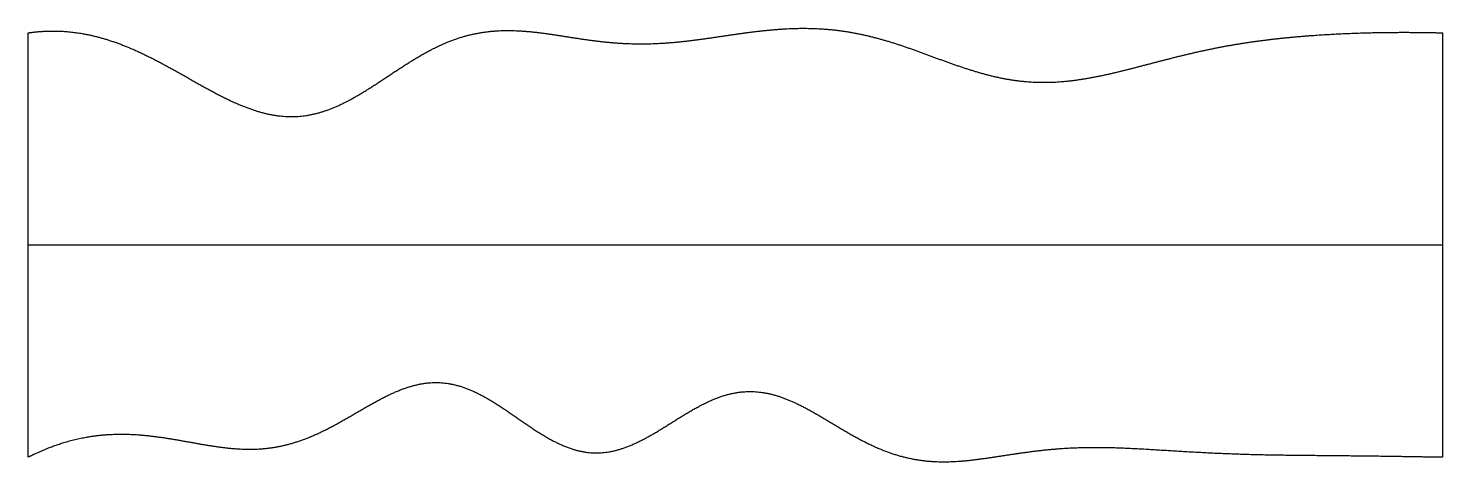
# Model space of a CAD drawing. Header units: millimetres. Extents: x 0 to 10, y 0 to 3.
import ezdxf

# ---------------------------------------------------------------- set-up
doc = ezdxf.new("R2010")
doc.units = ezdxf.units.MM
doc.layers.get('0').update_dxf_attribs({"linetype": 'CONTINUOUS'})

msp = doc.modelspace()

# ---------------------------------------------------------------- linework, layer by layer
for points in [[(0, 3), (0.04, 3.006), (0.119, 3.014), (0.238, 3.017), (0.397, 3), (0.598, 2.946), (0.798, 2.863), (0.999, 2.757), (1.2, 2.64), (1.401, 2.528), (1.599, 2.442), (1.796, 2.397), (1.99, 2.406), (2.182, 2.47), (2.372, 2.577), (2.563, 2.707), (2.755, 2.835), (2.949, 2.938), (3.147, 3.002), (3.348, 3.024), (3.551, 3.013), (3.755, 2.982), (3.96, 2.947), (4.163, 2.924), (4.366, 2.918), (4.568, 2.93), (4.769, 2.955), (4.971, 2.987), (5.173, 3.015), (5.376, 3.034), (5.579, 3.035), (5.782, 3.015), (5.983, 2.972), (6.183, 2.91), (6.381, 2.836), (6.579, 2.762), (6.777, 2.699), (6.976, 2.657), (7.176, 2.643), (7.377, 2.657), (7.579, 2.692), (7.781, 2.742), (7.984, 2.796), (8.185, 2.848), (8.387, 2.893), (8.587, 2.929), (8.788, 2.956), (8.989, 2.976), (9.19, 2.99), (9.391, 2.999), (9.593, 3.004), (9.756, 3.004), (9.878, 3.003), (9.959, 3.001), (10, 3)], [(0, 0), (0, 0.12), (0, 0.36), (0, 0.72), (0, 1.2), (0, 1.8), (0, 2.28), (0, 2.64), (0, 2.88), (0, 3)], [(10, 0), (10, 0.12), (10, 0.36), (10, 0.72), (10, 1.2), (10, 1.8), (10, 2.28), (10, 2.64), (10, 2.88), (10, 3)], [(0, 1.5), (0.4, 1.5), (1.2, 1.5), (2.4, 1.5), (4, 1.5), (6, 1.5), (7.6, 1.5), (8.8, 1.5), (9.6, 1.5), (10, 1.5)], [(0, 0), (0.04, 0.02), (0.12, 0.058), (0.241, 0.104), (0.402, 0.147), (0.604, 0.168), (0.807, 0.16), (1.011, 0.131), (1.214, 0.091), (1.418, 0.057), (1.621, 0.047), (1.823, 0.075), (2.025, 0.147), (2.225, 0.255), (2.423, 0.377), (2.621, 0.482), (2.817, 0.54), (3.011, 0.529), (3.206, 0.448), (3.399, 0.319), (3.593, 0.177), (3.787, 0.063), (3.982, 0.011), (4.177, 0.037), (4.373, 0.129), (4.569, 0.257), (4.765, 0.381), (4.962, 0.463), (5.157, 0.477), (5.353, 0.425), (5.549, 0.322), (5.747, 0.198), (5.945, 0.083), (6.146, 0.002), (6.348, -0.037), (6.551, -0.038), (6.754, -0.013), (6.958, 0.021), (7.162, 0.05), (7.365, 0.067), (7.568, 0.071), (7.77, 0.064), (7.972, 0.052), (8.175, 0.039), (8.377, 0.028), (8.58, 0.02), (8.783, 0.015), (8.986, 0.013), (9.189, 0.011), (9.392, 0.009), (9.595, 0.007), (9.757, 0.004), (9.878, 0.002), (9.959, 0.001), (10, 0)]]:
    msp.add_open_spline(points, degree=5)

doc.saveas('drawing.dxf')
